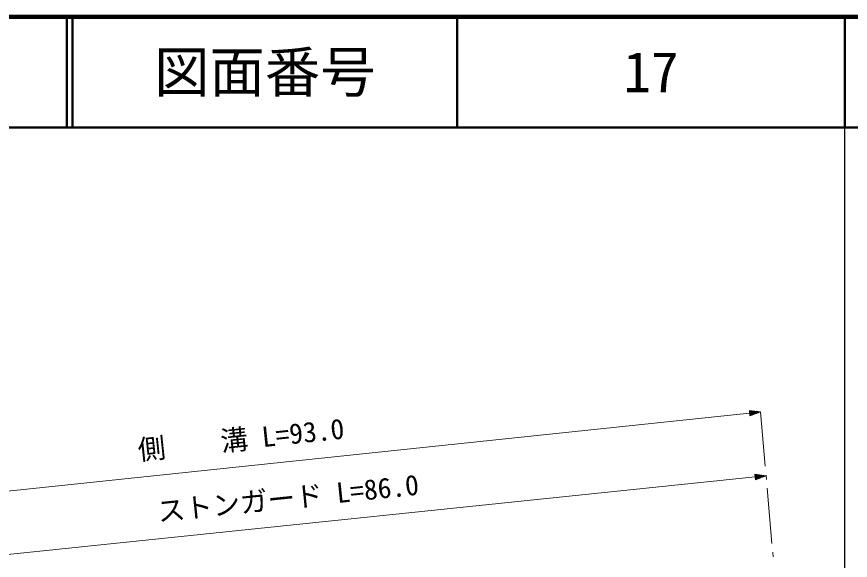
# Model space of a CAD drawing. Units: millimetres, scale not verified. Extents: x 40000 to 680000, y 20000 to 380000.
# Drawn here: x 504204 to 579500, y 330884 to 380000 of the extents above; entities that cross this region are included whole.
import ezdxf
from ezdxf.enums import TextEntityAlignment as Align

# ---------------------------------------------------------------- set-up
doc = ezdxf.new("R2010")
doc.units = ezdxf.units.MM
doc.header["$LTSCALE"] = 1000
for name, color, linetype, lineweight in [('M-BGD-HTXT', 7, 'Continuous', 13), ('M-STR-HTXT', 7, 'Continuous', 13), ('M-TTL', 2, 'Continuous', 140), ('M-TTL-BAND', 7, 'Continuous', 25), ('M-TTL-LINE', 7, 'Continuous', 50)]:
    doc.layers.add(name, color=color, linetype=linetype, lineweight=lineweight)
doc.layers.add('M-TTL-TXT', color=7, linetype='Continuous')
doc.styles.add('ＭＳ ゴシック', font='')
doc.styles.get('ＭＳ ゴシック').set_extended_font_data('MS Gothic')

msp = doc.modelspace()

# ---------------------------------------------------------------- linework, layer by layer
at = {"layer": 'M-BGD-HTXT'}
for p, q in [((571821, 339384), (571400, 344289)), ((571924, 338188), (571890, 338587)), ((572421, 332410), (571993, 337391)), ((572524, 331214), (572489, 331613))]:
    msp.add_line(p, q, dxfattribs=at)
at = {"layer": 'M-STR-HTXT'}
for p, q in [((479258, 334580), (570405, 344184)), ((571400, 344289), (570379, 344432)), ((570379, 344432), (570432, 343935)), ((570583, 344404), (570385, 344383)), ((570390, 344333), (570788, 344375)), ((570992, 344346), (570395, 344283)), ((570400, 344233), (571196, 344317)), ((571400, 344289), (570405, 344184)), ((570411, 344134), (571206, 344218)), ((571013, 344147), (570416, 344084)), ((571400, 344289), (570432, 343935)), ((570421, 344035), (570819, 344076)), ((570625, 344006), (570426, 343985)), ((487158, 329716), (570901, 338414)), ((571896, 338517), (570875, 338663)), ((570875, 338663), (570927, 338165)), ((571080, 338633), (570881, 338613)), ((570886, 338563), (571284, 338604)), ((571488, 338575), (570891, 338513)), ((570896, 338464), (571692, 338546)), ((571896, 338517), (570901, 338414)), ((570906, 338364), (571702, 338447)), ((571508, 338376), (570912, 338314)), ((570917, 338265), (571315, 338306)), ((571121, 338236), (570922, 338215)), ((571896, 338517), (570927, 338165))]:
    msp.add_line(p, q, dxfattribs=at)
at = {"layer": 'M-TTL'}
msp.add_line((680000, 380000), (40000, 380000), dxfattribs=at)
at = {"layer": 'M-TTL-BAND'}
msp.add_line((579000, 20000), (579000, 370000), dxfattribs=at)
at = {"layer": 'M-TTL-LINE'}
for p, q in [((508747, 380000), (508747, 370000)), ((509247, 380000), (509247, 370000)), ((543997, 380000), (543997, 370000)), ((579000, 380000), (579000, 370000)), ((40000, 370000), (680000, 370000))]:
    msp.add_line(p, q, dxfattribs=at)

# ---------------------------------------------------------------- texts
at = {"layer": 'M-STR-HTXT', "style": 'ＭＳ ゴシック'}
for s, rotation, p in [('側\u3000\u3000溝 L=93.0', 6.015, (524620, 340365)), ('ストンガード L=86.0', 5.93, (528870, 335054))]:
    msp.add_text(s, height=1833, rotation=rotation, dxfattribs=at).set_placement(p, align=Align.BOTTOM_CENTER)
at = {"layer": 'M-TTL-TXT', "style": 'ＭＳ ゴシック'}
for s, p in [('図面番号', (526622, 375000)), ('17', (561497, 375000))]:
    msp.add_text(s, height=3666, dxfattribs=at).set_placement(p, align=Align.MIDDLE_CENTER)

doc.saveas('drawing.dxf')
